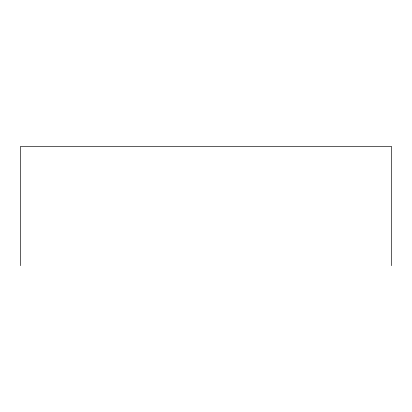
<?xml version="1.0" encoding="UTF-8"?>
<svg xmlns="http://www.w3.org/2000/svg" width="412" height="412" viewBox="0 0 412 412"><rect width="100%" height="100%" fill="white"/><g stroke="black" fill="none" stroke-linecap="round" stroke-linejoin="round"><path stroke-width="0.62" d="M391.4 265.673L391.4 146.327L20.6 146.327L20.6 265.673"/></g></svg>
